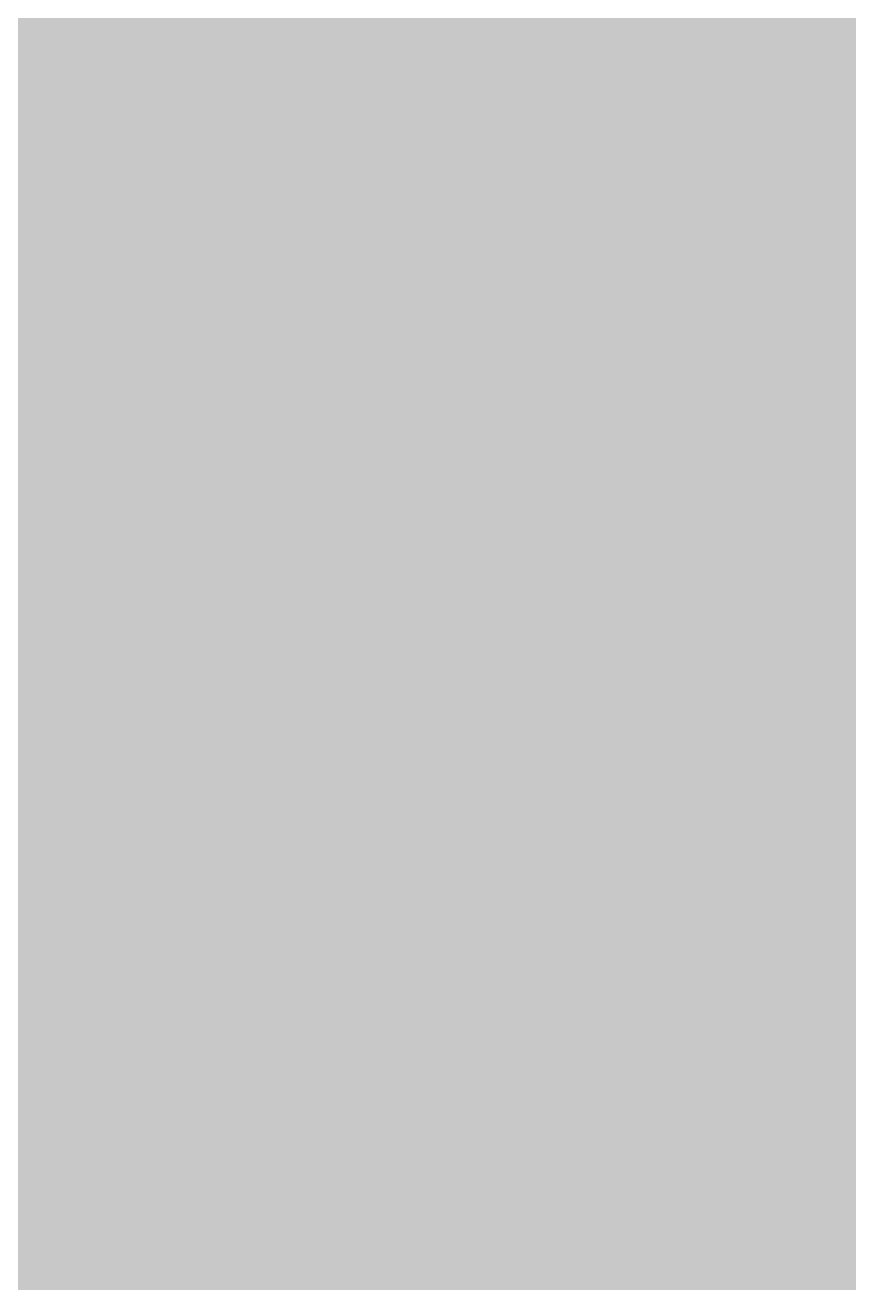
# Model space of a CAD drawing. Header units: inches. Extents: x -4169 to -1846, y 9706 to 12377.
# Drawn here: x -3458.815995 to -3458.813396, y 10707.211896 to 10707.215864 of the extents above; entities that cross this region are included whole.
import ezdxf

# ---------------------------------------------------------------- set-up
doc = ezdxf.new("R2010")
doc.units = ezdxf.units.IN
doc.header["$MEASUREMENT"] = 0
doc.layers.add('G-ANNO-SYMB-2', color=111, linetype='Continuous', lineweight=9)
doc.layers.add('P-PIPE-1', color=3, linetype='Continuous', lineweight=5)

# ---------------------------------------------------------------- blocks, each defined once
blk = doc.blocks.new('Elevation - Filled Arrow-152140-ENLARGED RCP - 1ST FLOOR PLAN')
at = {"layer": 'G-ANNO-SYMB-2'}
blk.add_arc((0, 0), 0.25, 360, 180, dxfattribs=at)

msp = doc.modelspace()

# ---------------------------------------------------------------- hatches: boundary and pattern name
at = {"layer": 'P-PIPE-1'}
h = msp.add_hatch(color=256, dxfattribs=at)
h.paths.add_polyline_path([(-3458.8128961, 10411.1208646), (-3458.8125, 10411.1208646), (-3458.821675, 10649.8579276), (-3460, 10649.8579276), (-3460, 10411.1208646), (-3458.8529631, 10411.1208646)], flags=0)
h.paths.add_polyline_path([(-3459.6926524, 10668.8079276), (-3458.8125, 10668.8079276), (-3458.822381, 10669.0579276), (-3460, 10669.0579276), (-3460, 10668.8079276), (-3459.7676365, 10668.8079276)], flags=0)
h.paths.add_polyline_path([(-3459.4861188, 10707.2079276), (-3458.8125, 10707.2079276), (-3458.8237931, 10707.4579276), (-3460, 10707.4579276), (-3460, 10707.2079276), (-3459.6926524, 10707.2079276)], flags=0)
h.paths.add_polyline_path([(-3458.8125, 10726.4079276), (-3458.8327109, 10949.9708646), (-3460, 10949.9708646), (-3460, 10726.4079276), (-3458.8244899, 10726.4079276)], flags=0)
h.paths.add_polyline_path([(-3459.6926524, 10968.9208646), (-3458.8125, 10968.9208646), (-3458.8334169, 10969.1708646), (-3460, 10969.1708646), (-3460, 10968.9208646), (-3459.8514622, 10968.9208646)], flags=0)
h.paths.add_polyline_path([(-3459.8621878, 11007.3208646), (-3458.8125, 11007.3208646), (-3458.834829, 11007.5708646), (-3460, 11007.5708646), (-3460, 11007.3208646)], flags=0)
h.paths.add_polyline_path([(-3458.8355258, 11026.5208646), (-3458.8125, 11026.5208646), (-3458.8390437, 11122.1893961), (-3460, 11122.1893961), (-3460, 11026.5208646), (-3458.8529631, 11026.5208646)], flags=0)

# ---------------------------------------------------------------- block references
at = {"layer": 'G-ANNO-SYMB-2', "xscale": 63.99999999999997, "yscale": 63.99999999999997, "zscale": 63.99999999999997}
msp.add_blockref('Elevation - Filled Arrow-152140-ENLARGED RCP - 1ST FLOOR PLAN', (-3457.5549842, 10694.3333185), dxfattribs=at)

doc.saveas('drawing.dxf')
